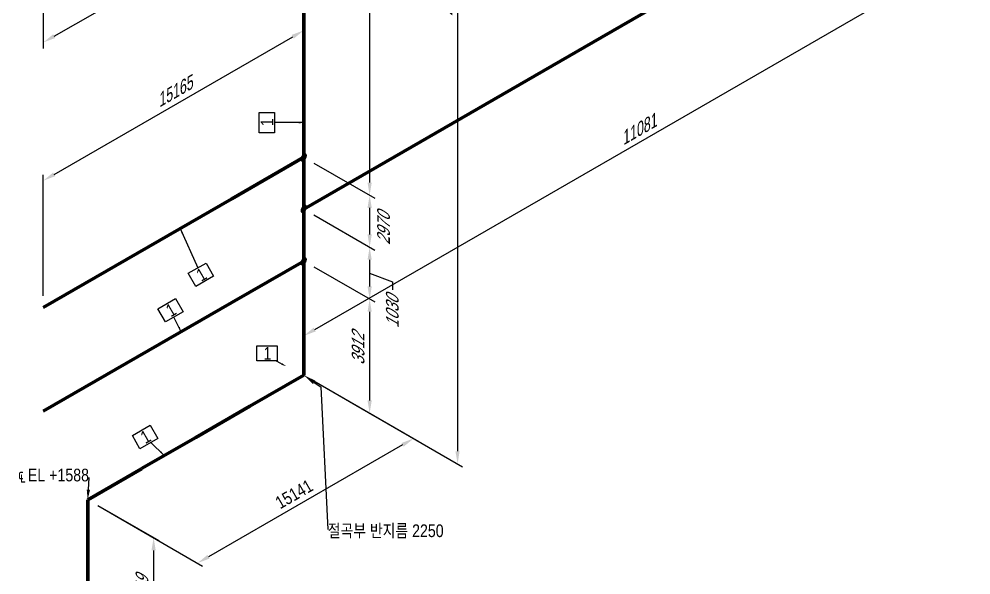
# Model space of a CAD drawing. Header units: millimetres. Extents: x 0 to 594, y 0 to 420.
# Drawn here: x 130.2 to 317.7, y 148.8 to 258.4 of the extents above; entities that cross this region are included whole.
import ezdxf
from ezdxf import colors
from ezdxf.entities.mleader import LeaderData, LeaderLine
from ezdxf.enums import TextEntityAlignment as Align
from ezdxf.math import Vec2, Vec3

# ---------------------------------------------------------------- set-up
doc = ezdxf.new("R2010")
doc.units = ezdxf.units.MM
doc.header["$LTSCALE"] = 0.25
for name, color, linetype in [('용접', 1, 'Continuous'), ('주석', 7, 'Continuous'), ('치수', 1, 'Continuous')]:
    doc.layers.add(name, color=color, linetype=linetype)
doc.layers.add('파이프', color=3, linetype='Continuous', lineweight=70)
doc.styles.add('AdskIsoAnnotation', font='arial.ttf', dxfattribs={"width": 0.8, "height": 1})
doc.styles.add('AdskIsoMetric', font='arial.ttf', dxfattribs={"width": 0.8, "height": 2.5})
doc.styles.add('AdskIsoMetric-30', font='arial.ttf', dxfattribs={"width": 0.8, "height": 2.5})
doc.styles.add('AdskIsoMetric30', font='arial.ttf', dxfattribs={"width": 0.8, "oblique": 30, "height": 2.5})
doc.styles.get("Standard").update_dxf_attribs({"font": 'arial.ttf'})
doc.dimstyles.new('AdskIsoMetric', dxfattribs={"dimtxt": 2.5, "dimasz": 2.5, "dimexe": 1, "dimexo": 2, "dimgap": 0.8, "dimtad": 1, "dimdec": 0, "dimrnd": 1, "dimzin": 0, "dimdsep": 46, "dimtxsty": 'AdskIsoMetric', "dimcen": 0, "dimclrt": 7, "dimadec": 0, "dimazin": 0, "dimtfac": 1, "dimtdec": 0, "dimtmove": 1, "dimatfit": 3, "dimfxl": 0, "dimfrac": 2, "dimtolj": 1, "dimtzin": 0, "dimarcsym": 0})

# ---------------------------------------------------------------- blocks, each defined once
blk = doc.blocks.new('*D40')
at = {"layer": 'Defpoints', "color": 0}
for p in [(317.72, 296.85), (317.72, 271.85), (186.26, 220.95)]:
    blk.add_point(p, dxfattribs=at)
at = {"layer": '치수', "color": 0, "lineweight": -2}
for p, q in [((317.72, 294.54), (317.72, 270.69)), ((188.42, 197.2), (315.56, 270.6))]:
    blk.add_line(p, q, dxfattribs=at)
at = {"layer": '치수', "color": 0}
for points in [[(315.35, 270.96), (315.77, 270.24), (317.72, 271.85)], [(188.21, 197.56), (188.63, 196.83), (186.26, 195.95)]]:
    blk.add_solid(points, dxfattribs=at)
at = {"layer": '치수', "color": 7, "insert": (251.99, 236.51), "char_height": 2.5, "attachment_point": 5, "rotation": 30, "style": 'AdskIsoMetric30'}
blk.add_mtext('\\A1;11081', dxfattribs=at)
blk = doc.blocks.new('*D41')
at = {"layer": 'Defpoints', "color": 0}
for p in [(186.26, 256.19), (186.26, 231.19), (134.93, 201.55)]:
    blk.add_point(p, dxfattribs=at)
at = {"layer": '치수', "color": 0, "lineweight": -2}
for p, q in [((137.09, 227.8), (184.09, 254.94)), ((134.93, 203.86), (134.93, 227.71))]:
    blk.add_line(p, q, dxfattribs=at)
at = {"layer": '치수', "color": 0}
for points in [[(183.88, 255.3), (184.3, 254.58), (186.26, 256.19)], [(136.88, 228.16), (137.3, 227.44), (134.93, 226.55)]]:
    blk.add_solid(points, dxfattribs=at)
at = {"layer": '치수', "color": 7, "insert": (160.59, 243.99), "char_height": 2.5, "attachment_point": 5, "rotation": 30, "style": 'AdskIsoMetric30'}
blk.add_mtext('\\A1;15165', dxfattribs=at)
blk = doc.blocks.new('*D42')
at = {"layer": 'Defpoints', "color": 0}
for p in [(186.26, 308.44), (186.26, 283.44), (134.93, 278.81)]:
    blk.add_point(p, dxfattribs=at)
at = {"layer": '치수', "color": 0, "lineweight": -2}
for p, q in [((137.09, 255.06), (184.09, 282.19)), ((134.93, 276.5), (134.93, 252.65))]:
    blk.add_line(p, q, dxfattribs=at)
at = {"layer": '치수', "color": 0}
for points in [[(183.88, 282.55), (184.3, 281.83), (186.26, 283.44)], [(136.88, 255.42), (137.3, 254.69), (134.93, 253.81)]]:
    blk.add_solid(points, dxfattribs=at)
at = {"layer": '치수', "color": 7, "insert": (160.81, 271.37), "char_height": 2.5, "attachment_point": 5, "rotation": 30, "style": 'AdskIsoMetric30'}
blk.add_mtext('\\A1;15165', dxfattribs=at)
blk = doc.blocks.new('*D44')
at = {"layer": 'Defpoints', "color": 0}
for p in [(143.69, 163.64), (143.69, 139.5), (156.68, 132)]:
    blk.add_point(p, dxfattribs=at)
at = {"layer": '치수', "color": 0, "lineweight": -2}
for p, q in [((145.69, 162.48), (157.68, 155.56)), ((156.68, 153.64), (156.68, 134.5)), ((145.69, 138.34), (157.68, 131.42))]:
    blk.add_line(p, q, dxfattribs=at)
at = {"layer": '치수', "color": 0}
for points in [[(156.26, 153.64), (157.1, 153.64), (156.68, 156.14)], [(156.26, 134.5), (157.1, 134.5), (156.68, 132)]]:
    blk.add_solid(points, dxfattribs=at)
at = {"layer": '치수', "color": 7, "insert": (154.41, 145.38), "char_height": 2.5, "attachment_point": 5, "rotation": 90, "style": 'AdskIsoMetric30'}
blk.add_mtext('\\A1;5019', dxfattribs=at)
blk = doc.blocks.new('*D45')
at = {"layer": 'Defpoints', "color": 0}
for p in [(186.26, 188.21), (143.69, 163.64), (165.34, 151.14)]:
    blk.add_point(p, dxfattribs=at)
at = {"layer": '치수', "color": 0, "lineweight": -2}
for p, q in [((188.26, 187.06), (208.91, 175.14)), ((205.74, 174.46), (167.51, 152.39)), ((145.69, 162.48), (166.34, 150.56))]:
    blk.add_line(p, q, dxfattribs=at)
at = {"layer": '치수', "color": 0}
for points in [[(205.53, 174.82), (205.95, 174.1), (207.91, 175.71)], [(167.3, 152.75), (167.71, 152.03), (165.34, 151.14)]]:
    blk.add_solid(points, dxfattribs=at)
at = {"layer": '치수', "color": 7, "insert": (184.36, 164.73), "char_height": 2.5, "attachment_point": 5, "rotation": 30, "style": 'AdskIsoMetric-30'}
blk.add_mtext('\\A1;15141', dxfattribs=at)
blk = doc.blocks.new('*D49')
at = {"layer": 'Defpoints', "color": 0}
for p in [(186.26, 308.44), (186.26, 231.19), (199.25, 223.69)]:
    blk.add_point(p, dxfattribs=at)
at = {"layer": '치수', "color": 0, "lineweight": -2}
for p, q in [((188.26, 307.29), (200.25, 300.36)), ((199.25, 298.44), (199.25, 226.19)), ((188.26, 230.03), (200.25, 223.11))]:
    blk.add_line(p, q, dxfattribs=at)
at = {"layer": '치수', "color": 0}
for points in [[(198.83, 298.44), (199.66, 298.44), (199.25, 300.94)], [(198.83, 226.19), (199.66, 226.19), (199.25, 223.69)]]:
    blk.add_solid(points, dxfattribs=at)
at = {"layer": '치수', "color": 7, "insert": (196.98, 263.62), "char_height": 2.5, "attachment_point": 5, "rotation": 90, "style": 'AdskIsoMetric30'}
blk.add_mtext('\\A1;6400', dxfattribs=at)
blk = doc.blocks.new('*D50')
at = {"layer": 'Defpoints', "color": 0}
for p in [(186.26, 231.19), (186.26, 220.95), (199.25, 213.45)]:
    blk.add_point(p, dxfattribs=at)
at = {"layer": '치수', "color": 0, "lineweight": -2}
for p, q in [((188.26, 230.03), (200.25, 223.11)), ((188.26, 219.79), (200.25, 212.87)), ((199.25, 221.19), (199.25, 215.95))]:
    blk.add_line(p, q, dxfattribs=at)
at = {"layer": '치수', "color": 0}
for points in [[(198.83, 221.19), (199.66, 221.19), (199.25, 223.69)], [(198.83, 215.95), (199.66, 215.95), (199.25, 213.45)]]:
    blk.add_solid(points, dxfattribs=at)
at = {"layer": '치수', "color": 7, "insert": (202, 216.98), "char_height": 2.5, "attachment_point": 5, "rotation": 90, "style": 'AdskIsoMetric30'}
blk.add_mtext('\\A1;2970', dxfattribs=at)
blk = doc.blocks.new('*D51')
at = {"layer": 'Defpoints', "color": 0}
for p in [(186.26, 220.95), (186.26, 210.7), (199.25, 203.2)]:
    blk.add_point(p, dxfattribs=at)
at = {"layer": '치수', "color": 0, "lineweight": -2}
for p, q in [((188.26, 219.79), (200.25, 212.87)), ((199.25, 210.95), (199.25, 205.7)), ((188.26, 209.55), (200.25, 202.63)), ((199.25, 208.32), (203.73, 206.61)), ((203.73, 206.61), (203.73, 205.01))]:
    blk.add_line(p, q, dxfattribs=at)
at = {"layer": '치수', "color": 0}
for points in [[(198.83, 210.95), (199.66, 210.95), (199.25, 213.45)], [(198.83, 205.7), (199.66, 205.7), (199.25, 203.2)]]:
    blk.add_solid(points, dxfattribs=at)
at = {"layer": '치수', "color": 7, "insert": (203.73, 200.57), "char_height": 2.5, "attachment_point": 5, "rotation": 90, "style": 'AdskIsoMetric30'}
blk.add_mtext('\\A1;1030', dxfattribs=at)
blk = doc.blocks.new('*D52')
at = {"layer": 'Defpoints', "color": 0}
for p in [(186.26, 210.7), (186.26, 188.21), (199.25, 180.71)]:
    blk.add_point(p, dxfattribs=at)
at = {"layer": '치수', "color": 0, "lineweight": -2}
for p, q in [((188.26, 209.55), (200.25, 202.63)), ((199.25, 200.7), (199.25, 183.21)), ((188.26, 187.06), (200.25, 180.14))]:
    blk.add_line(p, q, dxfattribs=at)
at = {"layer": '치수', "color": 0}
for points in [[(198.83, 200.7), (199.66, 200.7), (199.25, 203.2)], [(198.83, 183.21), (199.66, 183.21), (199.25, 180.71)]]:
    blk.add_solid(points, dxfattribs=at)
at = {"layer": '치수', "color": 7, "insert": (196.98, 193.27), "char_height": 2.5, "attachment_point": 5, "rotation": 90, "style": 'AdskIsoMetric30'}
blk.add_mtext('\\A1;3912', dxfattribs=at)
blk = doc.blocks.new('*D53')
at = {"layer": 'Defpoints', "color": 0}
for p in [(186.26, 370), (186.26, 188.21), (216.57, 170.71)]:
    blk.add_point(p, dxfattribs=at)
at = {"layer": '치수', "color": 0, "lineweight": -2}
for p, q in [((188.26, 368.85), (217.57, 351.92)), ((216.57, 350), (216.57, 173.21)), ((188.26, 187.06), (217.57, 170.14))]:
    blk.add_line(p, q, dxfattribs=at)
at = {"layer": '치수', "color": 0}
for points in [[(216.15, 350), (216.98, 350), (216.57, 352.5)], [(216.15, 173.21), (216.98, 173.21), (216.57, 170.71)]]:
    blk.add_solid(points, dxfattribs=at)
at = {"layer": '치수', "color": 7, "insert": (214.3, 262.92), "char_height": 2.5, "attachment_point": 5, "rotation": 90, "style": 'AdskIsoMetric30'}
blk.add_mtext('\\A1;26312', dxfattribs=at)
blk = doc.blocks.new('절곡부-1-Iso2DSkew90')
at = {"color": 0, "linetype": 'ByBlock', "lineweight": -2, "extrusion": (0.707107, -0.408248, 0.57735)}
for p, q in [((0, 0), (0, 12.25)), ((0, 0), (0, 0)), ((-10.61, -6.12), (0, 0))]:
    blk.add_line(p, q, dxfattribs=at)
blk = doc.blocks.new('절곡부-2-Iso2DSkew0')
at = {"color": 0, "linetype": 'ByBlock', "lineweight": -2, "extrusion": (-0.707107, 0.408248, -0.57735)}
for p, q in [((0, 0), (10.61, 6.12)), ((0, 0), (0, 0)), ((0, -12.25), (0, 0))]:
    blk.add_line(p, q, dxfattribs=at)
blk = doc.blocks.new('Weld-1-IsoLeft')
blk.add_hatch(color=256).paths.add_polyline_path([(-0.0293, 0.019), (-0.0343, 0.0155), (-0.0383, 0.0116), (-0.041, 0.0073), (-0.0424, 0.0028), (-0.0424, -0.0017), (-0.041, -0.0062), (-0.0383, -0.0105), (-0.0343, -0.0145), (-0.0293, -0.0179), (-0.0232, -0.0209), (-0.0164, -0.0231), (-0.009, -0.0247), (-0.0012, -0.0255), (0.0067, -0.0255), (0.0145, -0.0247), (0.0219, -0.0231), (0.0287, -0.0209), (0.0348, -0.0179), (0.0398, -0.0145), (0.0438, -0.0105), (0.0465, -0.0062), (0.0479, -0.0017), (0.0479, 0.0028), (0.0465, 0.0073), (0.0438, 0.0116), (0.0398, 0.0155), (0.0348, 0.019), (0.0287, 0.022), (0.0219, 0.0242), (0.0145, 0.0258), (0.0067, 0.0266), (-0.0012, 0.0266), (-0.009, 0.0258), (-0.0164, 0.0242), (-0.0232, 0.022)], is_closed=False, flags=0)
blk = doc.blocks.new('AnnoRect')
at = {"color": 0, "linetype": 'ByBlock', "lineweight": -2}
blk.add_wipeout([(-0.81, -0.6), (-0.81, 0.6), (0.81, 0.6), (0.81, -0.6)], dxfattribs=at)
blk.add_lwpolyline([(-0.81, -0.6), (-0.81, 0.6), (0.81, 0.6), (0.81, -0.6)], close=True, dxfattribs=at)
at = {"color": 0, "linetype": 'ByBlock', "lineweight": -2, "style": 'AdskIsoAnnotation', "width": 0.8}
blk.add_attdef('XX', text='', height=1, dxfattribs=at).set_placement((0, 0), align=Align.MIDDLE_CENTER)

msp = doc.modelspace()

# ---------------------------------------------------------------- linework, layer by layer
at = {"layer": '파이프'}
for points in [[(186.2567, 241.4293), (186.2567, 296.4081)], [(307.1161, 290.7233), (245.0225, 254.8736)], [(245.0225, 254.8736), (186.2567, 220.9451)], [(186.2567, 200.461), (186.2567, 241.4293)], [(172.0807, 223.0027), (186.2567, 231.1872)], [(153.5043, 212.2776), (172.0807, 223.0027)], [(134.9279, 201.5525), (153.5043, 212.2776)], [(172.0807, 202.5185), (186.2567, 210.7031)], [(153.5043, 191.7935), (172.0807, 202.5185)], [(134.9279, 181.0684), (153.5043, 191.7935)], [(164.9736, 175.9257), (175.6501, 182.0898)], [(154.2971, 169.7616), (164.9736, 175.9257)], [(143.6905, 139.498), (143.6905, 151.3905)]]:
    msp.add_lwpolyline(points, dxfattribs=at)

# ---------------------------------------------------------------- block references
at = {"layer": '용접', "xscale": 20, "yscale": 20, "zscale": 20}
for p, rotation in [((186.2567, 231.1872), 239.9999999998003), ((186.2567, 220.9451), 59.99999999961549), ((186.2567, 210.7031), 240.000000000451)]:
    msp.add_blockref('Weld-1-IsoLeft', p, dxfattribs=dict(at, rotation=rotation))
at = {"layer": '파이프'}
for name, p in [('절곡부-1-Iso2DSkew90', (186.2567, 188.2136)), ('절곡부-2-Iso2DSkew0', (143.6905, 163.6379))]:
    msp.add_blockref(name, p, dxfattribs=at)

# ---------------------------------------------------------------- texts
at = {"layer": '주석', "char_height": 2.5, "attachment_point": 7, "style": 'AdskIsoAnnotation'}
for s, insert in [('{\\Q0;℄ EL +1588}', (130, 167)), ('{\\Q0;절곡부 반지름 2250}', (191, 156))]:
    msp.add_mtext(s, dxfattribs=dict(at, insert=insert))

# ---------------------------------------------------------------- dimensions: what is measured, and where the dimension line sits
at = {"layer": '치수'}
for base, p1, p2, angle, text, override, picture, middle in [((216.5676, 170.7136), (186.2567, 370.002), (186.2567, 188.2136), 270, '26312', {"dimtad": 0, "dimlfac": 144.740385, "dimtxsty": 'AdskIsoMetric30', "dimse1": 0, "dimse2": 0, "dimsd1": 0, "dimsd2": 0, "dimtmove": 1}, '*D53', (214.3013, 262.9162)), ((186.2567, 283.4397), (134.9279, 278.805), (186.2567, 308.4397), 30, '15165', {"dimtad": 0, "dimlfac": 255.866175, "dimtxsty": 'AdskIsoMetric30', "dimse1": 0, "dimse2": 1, "dimsd1": 0, "dimsd2": 0, "dimtmove": 1}, '*D42', (160.8123, 271.3663)), ((199.2471, 223.6872), (186.2567, 308.4397), (186.2567, 231.1872), 270, '6400', {"dimtad": 0, "dimlfac": 82.845187, "dimtxsty": 'AdskIsoMetric30', "dimse1": 0, "dimse2": 0, "dimsd1": 0, "dimsd2": 0, "dimtmove": 1}, '*D49', (196.9808, 263.6219)), ((317.7227, 271.8471), (186.2567, 220.9451), (317.7227, 296.8471), 30, '11081', {"dimtad": 0, "dimlfac": 72.992386, "dimtxsty": 'AdskIsoMetric30', "dimse1": 1, "dimse2": 0, "dimsd1": 0, "dimsd2": 0, "dimtmove": 1}, '*D40', (251.9897, 236.514)), ((186.2567, 256.1872), (134.9279, 201.5525), (186.2567, 231.1872), 30, '15165', {"dimtad": 0, "dimlfac": 255.866175, "dimtxsty": 'AdskIsoMetric30', "dimse1": 0, "dimse2": 1, "dimsd1": 0, "dimsd2": 0, "dimtmove": 1}, '*D41', (160.5923, 243.9868)), ((199.2471, 213.4451), (186.2567, 231.1872), (186.2567, 220.9451), 270, '2970', {"dimtad": 0, "dimlfac": 289.949427, "dimtxsty": 'AdskIsoMetric30', "dimse1": 0, "dimse2": 0, "dimsd1": 0, "dimsd2": 0, "dimtmove": 1}, '*D50', (201.9967, 216.9787)), ((199.2471, 203.2031), (186.2567, 220.9451), (186.2567, 210.7031), 270, '1030', {"dimtad": 0, "dimlfac": 100.596799, "dimtxsty": 'AdskIsoMetric30', "dimse1": 0, "dimse2": 0, "dimsd1": 0, "dimsd2": 0, "dimtmove": 1}, '*D51', (203.7288, 204.2126)), ((199.2471, 180.7136), (186.2567, 210.7031), (186.2567, 188.2136), 270, '3912', {"dimtad": 0, "dimlfac": 173.956106, "dimtxsty": 'AdskIsoMetric30', "dimse1": 0, "dimse2": 0, "dimsd1": 0, "dimsd2": 0, "dimtmove": 1}, '*D52', (196.9808, 193.2668)), ((165.3411, 151.1379), (186.2567, 188.2136), (143.6905, 163.6379), 210, '15141', {"dimtad": 0, "dimlfac": 308.041311, "dimtxsty": 'AdskIsoMetric-30', "dimse1": 0, "dimse2": 0, "dimsd1": 0, "dimsd2": 0, "dimtmove": 1}, '*D45', (184.3579, 164.7342)), ((156.6809, 131.998), (143.6905, 163.6379), (143.6905, 139.498), 270, '5019', {"dimtad": 0, "dimlfac": 207.899464, "dimtxsty": 'AdskIsoMetric30', "dimse1": 0, "dimse2": 0, "dimsd1": 0, "dimsd2": 0, "dimtmove": 1}, '*D44', (154.4146, 145.3764))]:
    dim = msp.add_linear_dim(base=base, p1=p1, p2=p2, angle=angle, text=text, dimstyle='AdskIsoMetric', override=override, dxfattribs=at)
    dim.commit()
    dim.dimension.update_dxf_attribs({"geometry": picture, "text_midpoint": middle, "dimtype": 160})

# ---------------------------------------------------------------- leaders
at = {"layer": '주석'}
ml = msp.add_multileader_mtext('Standard', dxfattribs=at)
ml.set_content('')
ml.set_leader_properties()
ml.build(insert=Vec2(0, 0))
ml.multileader.update_dxf_attribs({"dogleg_length": 0, "arrow_head_size": 0})
ctx = ml.context
ctx.base_point, ctx.arrow_head_size = Vec3(180.5, 238), 0
notes = []
notes.append((ctx, [(0, (1, 1, 0), (180.5, 238), (-1, 0), 0, [(0, [(186.2567, 238)], 0, [])])]))
ctx.mtext, ml.multileader.dxf.content_type = None, 0
ml = msp.add_multileader_mtext('Standard', dxfattribs=at)
ml.set_content('')
ml.set_leader_properties()
ml.build(insert=Vec2(0, 0))
ml.multileader.update_dxf_attribs({"dogleg_length": 0, "arrow_head_size": 0})
ctx = ml.context
ctx.base_point, ctx.arrow_head_size = Vec3(165.3852, 209.3771), 0
notes.append((ctx, [(0, (1, 1, 0), (165.3852, 209.3771), (-1, 0), 0, [(0, [(161.9209, 217.1369)], 0, [])])]))
ctx.mtext, ml.multileader.dxf.content_type = None, 0
ml = msp.add_multileader_mtext('Standard', dxfattribs=at)
ml.set_content('')
ml.set_leader_properties()
ml.build(insert=Vec2(0, 0))
ml.multileader.update_dxf_attribs({"dogleg_length": 0, "arrow_head_size": 0})
ctx = ml.context
ctx.base_point, ctx.arrow_head_size = Vec3(160.6763, 199.6584), 0
notes.append((ctx, [(0, (1, 1, 0), (160.6763, 199.6584), (-1, 0), 0, [(0, [(162.1306, 196.7738)], 0, [])])]))
ctx.mtext, ml.multileader.dxf.content_type = None, 0
ml = msp.add_multileader_mtext('Standard', dxfattribs=at)
ml.set_content('')
ml.set_leader_properties()
ml.build(insert=Vec2(0, 0))
ml.multileader.update_dxf_attribs({"dogleg_length": 0, "arrow_head_size": 1.0523})
ctx = ml.context
ctx.base_point, ctx.arrow_head_size = Vec3(180.75, 191), 1.0523
notes.append((ctx, [(0, (1, 1, 0), (180.75, 191), (-1, 0), 0, [(0, [(182.8365, 189.9442)], 0, [])])]))
ctx.mtext, ml.multileader.dxf.content_type = None, 0
ml = msp.add_multileader_mtext('Standard', dxfattribs=at)
ml.set_content('')
ml.set_leader_properties()
ml.build(insert=Vec2(0, 0))
ml.multileader.update_dxf_attribs({"dogleg_length": 0, "arrow_head_size": 2.5})
ctx = ml.context
ctx.base_point, ctx.arrow_head_size = Vec3(191, 157.783), 2.5
notes.append((ctx, [(0, (1, 1, 0), (191, 157.783), (-1, 0), 0, [(0, [(186.2567, 188.2136), (189.6009, 185.872)], 0, [])])]))
ctx.mtext, ml.multileader.dxf.content_type = None, 0
ml = msp.add_multileader_mtext('Standard', dxfattribs=at)
ml.set_content('')
ml.set_leader_properties()
ml.build(insert=Vec2(0, 0))
ml.multileader.update_dxf_attribs({"dogleg_length": 0, "arrow_head_size": 0})
ctx = ml.context
ctx.base_point, ctx.arrow_head_size = Vec3(156.1265, 174.9184), 0
notes.append((ctx, [(0, (1, 1, 0), (156.1265, 174.9184), (-1, 0), 0, [(0, [(158.7935, 172.3577)], 0, [])])]))
ctx.mtext, ml.multileader.dxf.content_type = None, 0
ml = msp.add_multileader_mtext('Standard', dxfattribs=at)
ml.set_content('')
ml.set_leader_properties()
ml.build(insert=Vec2(0, 0))
ml.multileader.update_dxf_attribs({"dogleg_length": 0, "arrow_head_size": 1.9679})
ctx = ml.context
ctx.base_point, ctx.arrow_head_size = Vec3(144, 168), 1.9679
notes.append((ctx, [(0, (1, 1, 0), (144, 168), (-1, 0), 0, [(0, [(143.6905, 163.6379)], 0, [])])]))
ctx.mtext, ml.multileader.dxf.content_type = None, 0
for ctx, leaders in notes:
    for number, flags, end, landing, length, lines in leaders:
        leader = LeaderData()
        leader.index, (leader.has_last_leader_line, leader.has_dogleg_vector, leader.attachment_direction) = number, flags
        leader.last_leader_point, leader.dogleg_vector, leader.dogleg_length = Vec3(end), Vec3(landing), length
        for number, points, colour, breaks in lines:
            line = LeaderLine()
            line.index, line.vertices, line.color, line.breaks = number, Vec3.list(points), colors.encode_raw_color(colour), breaks
            leader.lines.append(line)
        ctx.leaders.append(leader)

# ---------------------------------------------------------------- next in the draw order: block references
ref = msp.add_blockref('AnnoRect', (179, 238), dxfattribs=dict(at, xscale=2.500000000000001, yscale=2.500000000000001, zscale=2.500000000000001, rotation=89.99999999953926))
ref.add_attrib('XX_001', '1', (180.2551, 237.3274), dxfattribs={"layer": '0', "color": 0, "linetype": 'ByBlock', "lineweight": -2, "height": 2.5, "rotation": 90, "style": 'AdskIsoAnnotation', "width": 0.8})
ref = msp.add_blockref('AnnoRect', (166, 208), dxfattribs=dict(at, xscale=2.5, yscale=2.5, zscale=2.5, rotation=29.99999999946118))
ref.add_attrib('XX_001', '1', (166.0451, 206.5767), dxfattribs={"layer": '0', "color": 0, "linetype": 'ByBlock', "lineweight": -2, "height": 2.5, "rotation": 30, "style": 'AdskIsoAnnotation', "width": 0.8})
ref = msp.add_blockref('AnnoRect', (160, 201), dxfattribs=dict(at, xscale=2.5, yscale=2.5, zscale=2.5, rotation=29.99999999946147))
ref.add_attrib('XX_001', '1', (160.0451, 199.5767), dxfattribs={"layer": '0', "color": 0, "linetype": 'ByBlock', "lineweight": -2, "height": 2.5, "rotation": 30, "style": 'AdskIsoAnnotation', "width": 0.8})
ref = msp.add_blockref('AnnoRect', (179.0238, 192.5), dxfattribs=dict(at, xscale=2.5, yscale=2.5, zscale=2.5))
ref.add_attrib('XX_001', '1', (178.3512, 191.2449), dxfattribs={"layer": '0', "color": 0, "linetype": 'ByBlock', "lineweight": -2, "height": 2.5, "style": 'AdskIsoAnnotation', "width": 0.8})
ref = msp.add_blockref('AnnoRect', (155, 176), dxfattribs=dict(at, xscale=2.5, yscale=2.5, zscale=2.5, rotation=29.99999999998304))
ref.add_attrib('XX_001', '1', (155.0451, 174.5767), dxfattribs={"layer": '0', "color": 0, "linetype": 'ByBlock', "lineweight": -2, "height": 2.5, "rotation": 30, "style": 'AdskIsoAnnotation', "width": 0.8})

doc.saveas('drawing.dxf')
